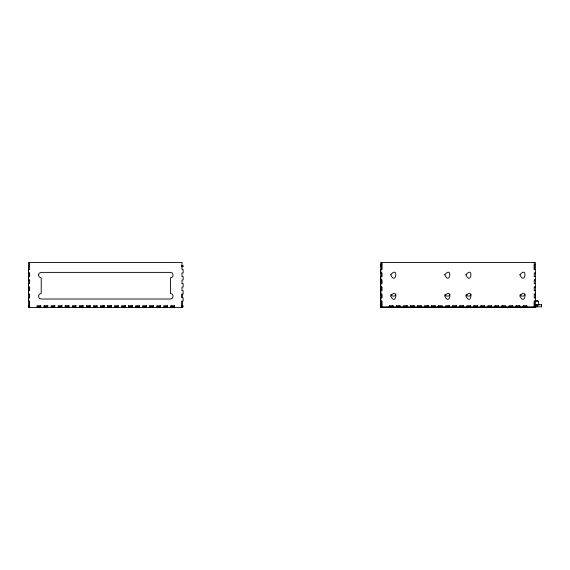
<?xml version="1.0" encoding="UTF-8"?>
<svg xmlns="http://www.w3.org/2000/svg" width="570" height="570" viewBox="0 0 570 570"><rect width="100%" height="100%" fill="white"/><g stroke="black" fill="none" stroke-linecap="round" stroke-linejoin="round"><path stroke-width="0.85" d="M28.5 273.023L28.5 262.457L182.008 262.457L182.008 269.567L183.134 269.567L183.134 272.952L182.008 272.952L182.008 276.614L183.134 276.614L183.134 279.998L182.008 279.998L182.008 283.661L183.134 283.661L183.134 287.045L182.008 287.045L182.008 290.707L183.134 290.707L183.134 294.091L182.008 294.091L182.008 297.754L183.134 297.754L183.134 301.131L182.008 301.131L182.008 307.543L28.5 307.543L28.5 305.712M29.554 294.156L29.554 297.683L28.5 297.683L28.5 306.838L29.554 306.838L29.554 301.202L28.5 301.202M29.554 290.636L29.554 287.116L28.5 287.116M29.554 273.023L29.554 276.543L28.5 276.543L28.5 280.07L29.554 280.07L29.554 283.589L28.5 283.589L28.5 294.156L29.626 294.091L29.626 297.754L28.5 297.754M535.365 305.712L535.365 307.543L380.732 307.543L380.732 297.683L381.786 297.683L381.786 294.156M380.732 295.851L380.732 276.543L381.786 276.543L381.786 273.023M380.732 273.023L380.732 262.457L535.365 262.457L535.365 307.543M381.786 290.636L381.786 287.116L380.732 287.116M534.24 306.838L534.24 301.131L535.365 301.131M534.24 264.565L534.24 269.567L535.365 269.503M534.304 307.543L534.304 306.838M534.304 269.503L534.24 262.457M535.365 295.851L535.365 292.467M538.614 304.872L538.614 301.345L535.372 301.345M380.732 306.838L541.5 306.838L541.5 304.729L534.738 304.729M395.993 294.505C395.202 296.721 391.704 296.721 390.913 294.505M450.015 294.505C449.224 296.721 445.733 296.721 444.942 294.505M471.155 294.505C470.364 296.721 466.866 296.721 466.075 294.505M525.177 294.505C524.386 296.721 520.894 296.721 520.104 294.505M380.732 264.565L381.786 264.565M534.304 264.565L535.365 264.565M181.381 265.627L183.162 265.627L183.162 266.682L181.381 266.682M28.5 269.503L29.626 269.567L29.554 262.457M380.732 269.503L381.857 269.567L381.857 262.457M28.5 272.952L29.626 272.952L29.626 276.614L28.5 276.614M380.732 272.952L381.857 272.952L381.857 276.614L380.732 276.614M535.365 272.952L534.24 272.952L534.24 276.614L535.365 276.614M534.304 276.543L535.365 276.543M28.5 279.998L29.626 279.998L29.626 283.661L28.5 283.661M380.732 279.998L381.857 279.998L381.857 283.661L380.732 283.661M535.365 279.998L534.24 279.998L534.24 283.661L535.365 283.661M380.732 280.07L381.786 280.07L381.786 283.589L380.732 283.589M534.304 280.07L535.365 280.07M534.304 283.589L535.365 283.589M28.5 287.045L29.626 287.045L29.626 290.707L28.5 290.707M380.732 287.045L381.857 287.045L381.857 290.707L380.732 290.707M535.365 287.045L534.24 287.045L534.24 290.707L535.365 290.707M534.304 287.116L535.365 287.116M380.732 294.156L381.857 294.091L381.857 297.754L380.732 297.754M535.365 294.156L534.24 294.091L534.24 297.754L535.365 297.754M534.304 297.683L535.365 297.683M536.078 300.639L537.909 300.639M380.732 301.202L381.786 301.202L381.786 307.543M535.365 301.202L534.304 301.202L534.24 307.543M534.852 304.872L539.455 304.872M534.738 305.435L536.99 305.435M61.852 305.712L58.19 305.712L58.19 306.909L61.852 306.909L61.852 305.712L61.781 306.838L58.261 306.838M125.265 305.712L121.595 305.712L121.595 306.909L125.265 306.909L125.265 305.712L125.193 306.838L121.666 306.838M182.008 305.784L183.134 305.784L183.134 306.838L182.008 306.838M414.084 305.712L410.421 305.712L410.421 306.909L414.084 306.909L414.084 305.712L414.012 306.838M431.554 305.712L435.216 305.712L435.216 306.909L431.554 306.909L431.554 305.712L431.625 306.838M438.601 306.909L438.601 305.712L442.263 305.712L442.263 306.909L437.667 306.909M477.489 305.712L473.827 305.712L473.827 306.909L477.489 306.909L477.489 305.712L477.425 306.838M502.013 305.712L505.676 305.712L505.676 306.909L502.013 306.909L502.013 305.712L502.077 306.838M37.121 306.838L40.648 306.838L40.648 305.784M51.215 306.838L54.734 306.838M72.354 306.838L75.874 306.838M79.394 306.838L82.921 306.838L82.921 305.784M93.487 306.838L97.007 306.838M100.534 306.838L104.053 306.838L104.053 305.784M114.627 306.838L118.147 306.838M135.76 306.838L139.279 306.838M142.806 306.838L146.326 306.838L146.326 305.784M156.9 306.838L160.419 306.838M163.939 306.838L167.466 306.838L167.466 305.784M541.5 304.729L541.5 306.838M536.99 304.729L536.99 306.838M523.217 305.784L523.217 306.838M519.697 305.784L519.697 306.838M516.171 305.784L516.171 306.838M498.558 305.784L498.558 306.838M495.038 305.784L495.038 306.838M491.511 305.784L491.511 306.838M480.945 305.784L480.945 306.838M473.898 305.784L473.898 306.838M470.378 305.784L470.378 306.838M459.805 305.784L459.805 306.838M456.285 305.784L456.285 306.838M452.765 305.784L452.765 306.838M449.238 305.784L449.238 306.838M438.672 305.784L438.672 306.838M435.152 305.784L435.152 306.838M428.106 305.784L428.106 306.838M417.532 305.784L417.532 306.838M410.493 305.784L410.493 306.838M406.966 305.784L406.966 306.838M396.399 305.784L396.399 306.838M392.88 305.784L392.88 306.838M389.353 305.784L389.353 306.838M381.857 307.543L381.857 301.131L380.732 301.131L380.732 269.567M381.786 262.457L381.786 269.503M380.732 265.556L380.732 266.753M380.732 302.969L380.732 307.543M182.008 294.091L182.008 297.754M182.008 301.131L182.008 307.543M174.513 305.784L174.513 306.838L170.986 306.838L170.986 305.784M153.373 305.784L153.373 306.838L149.853 306.838L149.853 305.784M132.24 305.784L132.24 306.838L128.713 306.838L128.713 305.784M111.1 305.784L111.1 306.838L107.58 306.838L107.58 305.784M89.967 305.784L89.967 306.838L86.441 306.838L86.441 305.784M68.828 305.784L68.828 306.838L65.308 306.838L65.308 305.784M47.695 305.784L47.695 306.838L44.168 306.838L44.168 305.784M29.554 307.543L29.626 301.131L28.5 301.131L28.5 269.567M28.5 265.556L28.5 266.753M38.496 274.776L39.045 276.806L41.225 277.882L41.225 293.522C37.684 293.365 37.684 299.179 41.225 299.022L170.409 299.022C173.95 299.179 173.95 293.365 170.409 293.522L170.409 277.882C173.95 278.046 173.95 272.225 170.409 272.389L41.225 272.389L39.28 273.194L38.496 274.776M390.728 274.776C396 286.168 398.772 265.143 390.728 274.776M390.728 295.916C396 307.301 398.772 286.275 390.728 295.916M444.757 274.776C450.029 286.168 452.794 265.143 444.757 274.776M444.757 295.916C450.029 307.301 452.794 286.275 444.757 295.916M465.889 274.776C471.162 286.168 473.934 265.143 465.889 274.776M465.889 295.916C471.162 307.301 473.934 286.275 465.889 295.916M519.918 274.776C525.184 286.168 527.955 265.143 519.918 274.776M519.918 295.916C525.184 307.301 527.955 286.275 519.918 295.916M40.719 305.712L37.05 305.712L37.05 306.909L40.719 306.909L40.719 305.712M47.759 305.712L44.097 305.712L44.097 306.909L47.759 306.909L47.759 305.712M54.806 305.712L51.143 305.712L51.143 306.909L54.806 306.909L54.806 305.712M68.899 305.712L65.237 305.712L65.237 306.909L68.899 306.909L68.899 305.712M75.945 305.712L72.283 305.712L72.283 306.909L75.945 306.909L75.945 305.712M82.992 305.712L79.323 305.712L79.323 306.909L82.992 306.909L82.992 305.712M90.032 305.712L86.369 305.712L86.369 306.909L90.032 306.909L90.032 305.712M97.078 305.712L93.416 305.712L93.416 306.909L97.078 306.909L97.078 305.712M104.125 305.712L100.463 305.712L100.463 306.909L104.125 306.909L104.125 305.712M111.171 305.712L107.509 305.712L107.509 306.909L111.171 306.909L111.171 305.712M118.218 305.712L114.556 305.712L114.556 306.909L118.218 306.909L118.218 305.712M132.304 305.712L128.642 305.712L128.642 306.909L132.304 306.909L132.304 305.712M139.351 305.712L135.689 305.712L135.689 306.909L139.351 306.909L139.351 305.712M146.397 305.712L142.735 305.712L142.735 306.909L146.397 306.909L146.397 305.712M153.444 305.712L149.782 305.712L149.782 306.909L153.444 306.909L153.444 305.712M160.491 305.712L156.828 305.712L156.828 306.909L160.491 306.909L160.491 305.712M167.537 305.712L163.868 305.712L163.868 306.909L167.537 306.909L167.537 305.712M174.577 305.712L170.915 305.712L170.915 306.909L174.577 306.909L174.577 305.712M392.944 305.712L389.281 305.712L389.281 306.909L392.944 306.909L392.944 305.712M399.99 305.712L396.328 305.712L396.328 306.909L399.99 306.909L399.99 305.712M407.037 305.712L403.375 305.712L403.375 306.909L407.037 306.909L407.037 305.712M421.13 305.712L417.468 305.712L417.468 306.909L421.13 306.909L421.13 305.712M428.177 305.712L424.507 305.712L424.507 306.909L428.177 306.909L428.177 305.712M449.31 305.712L445.647 305.712L445.647 306.909L449.31 306.909L449.31 305.712M456.356 305.712L452.694 305.712L452.694 306.909L456.356 306.909L456.356 305.712M463.403 305.712L459.741 305.712L459.741 306.909L463.403 306.909L463.403 305.712M470.45 305.712L466.78 305.712L466.78 306.909L470.45 306.909L470.45 305.712M484.536 305.712L480.873 305.712L480.873 306.909L484.536 306.909L484.536 305.712M491.582 305.712L487.92 305.712L487.92 306.909L491.582 306.909L491.582 305.712M498.629 305.712L494.967 305.712L494.967 306.909L498.629 306.909L498.629 305.712M512.722 305.712L509.053 305.712L509.053 306.909L512.722 306.909L512.722 305.712M519.762 305.712L516.099 305.712L516.099 306.909L519.762 306.909L519.762 305.712M526.808 305.712L523.146 305.712L523.146 306.909L526.808 306.909L526.808 305.712"/></g></svg>
